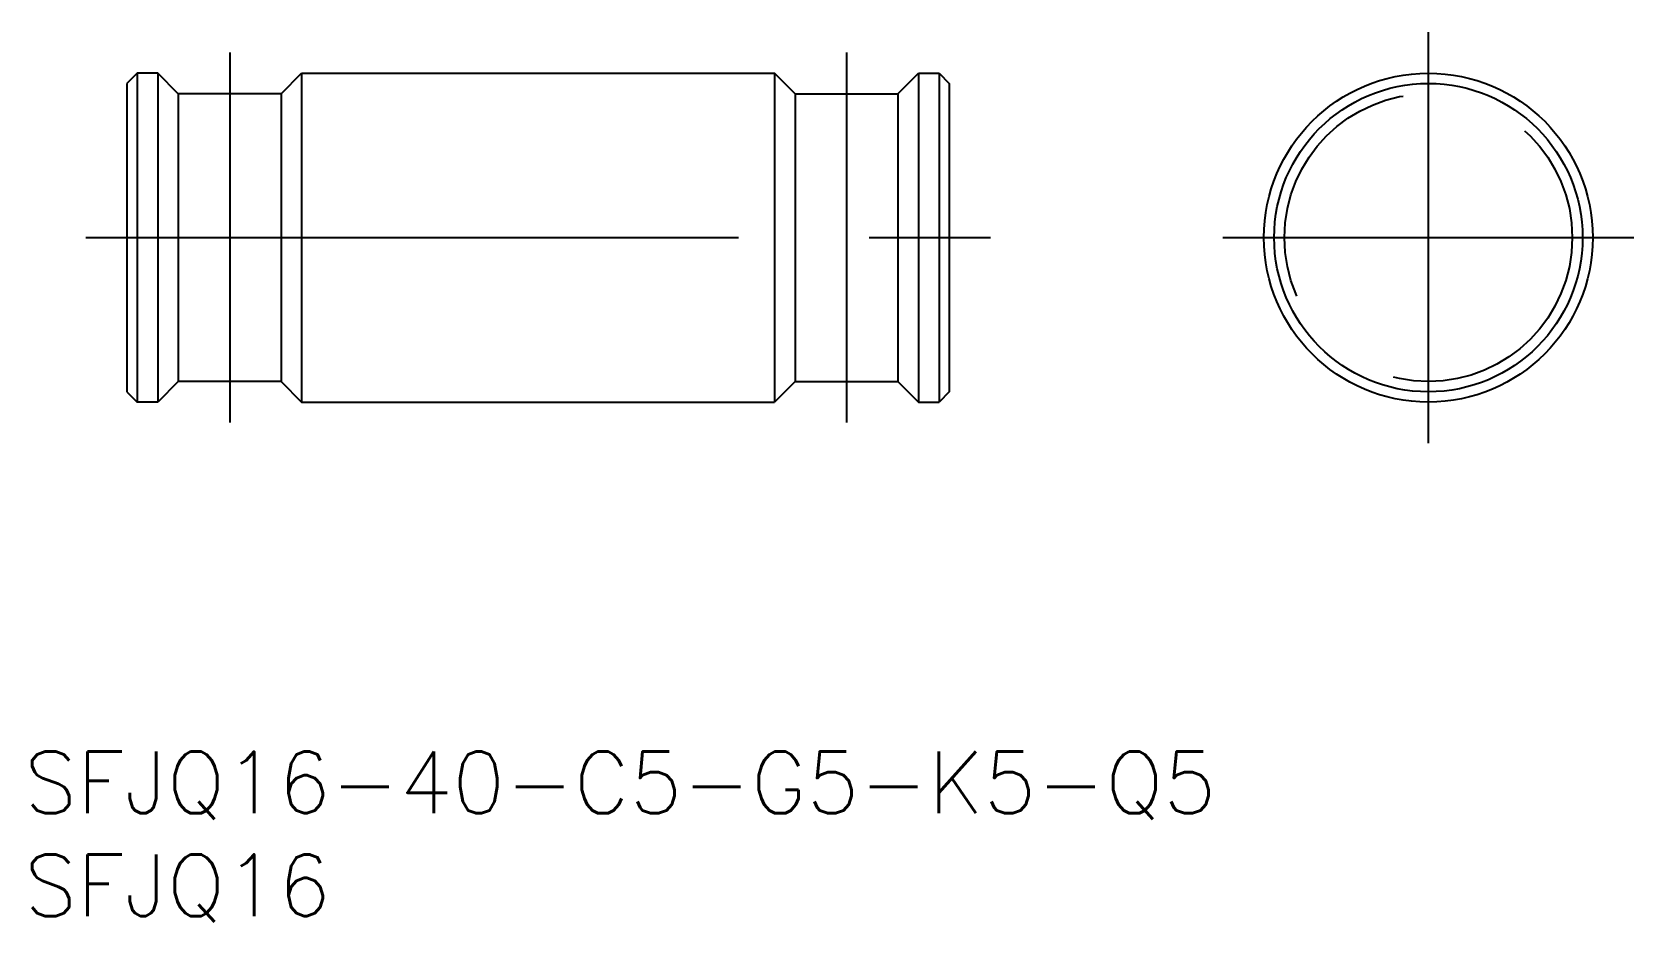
# Model space of a CAD drawing. Extents: x -67.9 to 10, y -33.3 to 10.
import ezdxf

# ---------------------------------------------------------------- set-up
doc = ezdxf.new("R2010")
doc.units = 0
doc.linetypes.add('CENTER', pattern=[50.8, 31.75, -6.35, 6.35, -6.35])
doc.linetypes.add('DASHED', pattern=[19.05, 12.7, -6.35])
doc.layers.get('0').update_dxf_attribs({"linetype": 'CONTINUOUS'})
doc.layers.add('CENTER', color=1, linetype='CONTINUOUS')
doc.styles.get("Standard").update_dxf_attribs({"font": 'txt.shx', "height": 3, "bigfont": 'bigfont.shx'})

# ---------------------------------------------------------------- blocks, each defined once
blk = doc.blocks.new('*U2')
at = {"color": 7, "linetype": 'CONTINUOUS'}
blk.add_text('SFJQ16-40-C5-G5-K5-Q5', height=3, dxfattribs=at).set_placement((-68.302, -28))
blk = doc.blocks.new('*U3')
at = {"color": 7, "linetype": 'CONTINUOUS'}
blk.add_text('SFJQ16', height=3, dxfattribs=at).set_placement((-68.302, -33))

msp = doc.modelspace()

# ---------------------------------------------------------------- linework, layer by layer
at = {"color": 7, "linetype": 'CONTINUOUS'}
for p, q in [((-62.802, 8), (-63.302, 7.5)), ((-62.802, 8), (-62.802, -8)), ((-61.802, 8), (-62.802, 8)), ((-60.802, 7), (-61.802, 8)), ((-61.802, 8), (-61.802, -8)), ((-55.802, 7), (-54.802, 8)), ((-54.802, 8), (-31.802, 8)), ((-54.802, 8), (-54.802, -8)), ((-30.802, 7), (-31.802, 8)), ((-31.802, 8), (-31.802, -8)), ((-25.802, 7), (-24.802, 8)), ((-24.802, 8), (-23.802, 8)), ((-24.802, 8), (-24.802, -8)), ((-23.802, 8), (-23.802, -8)), ((-23.802, 8), (-23.302, 7.5)), ((-63.302, 7.5), (-63.302, -7.5)), ((-23.302, 7.5), (-23.302, -7.5)), ((-60.802, 7), (-60.802, -7)), ((-55.802, 7), (-60.802, 7)), ((-55.802, 7), (-55.802, -7)), ((-30.802, 7), (-30.802, -7)), ((-30.802, 7), (-25.802, 7)), ((-25.802, 7), (-25.802, -7)), ((-60.802, -7), (-61.802, -8)), ((-55.802, -7), (-60.802, -7)), ((-55.802, -7), (-54.802, -8)), ((-30.802, -7), (-31.802, -8)), ((-30.802, -7), (-25.802, -7)), ((-25.802, -7), (-24.802, -8)), ((-63.302, -7.5), (-62.802, -8)), ((-23.302, -7.5), (-23.802, -8)), ((-61.802, -8), (-62.802, -8)), ((-54.802, -8), (-31.802, -8)), ((-24.802, -8), (-23.802, -8))]:
    msp.add_line(p, q, dxfattribs=at)
for radius in [8, 7.5]:
    msp.add_circle((0, 0), radius, dxfattribs=at)
at = {"color": 3, "linetype": 'DASHED'}
msp.add_circle((0, 0), 7, dxfattribs=at)
at = {"layer": 'CENTER', "color": 1, "linetype": 'CENTER'}
for p, q in [((0, -10), (0, 10)), ((-58.302, 9), (-58.302, -9)), ((-28.302, 9), (-28.302, -9)), ((-65.302, 0), (-21.302, 0)), ((-10, 0), (10, 0))]:
    msp.add_line(p, q, dxfattribs=at)

# ---------------------------------------------------------------- block references
at = {"color": 7, "linetype": 'CONTINUOUS'}
for name in ['*U2', '*U3']:
    msp.add_blockref(name, (0, 0), dxfattribs=at)

doc.saveas('drawing.dxf')
